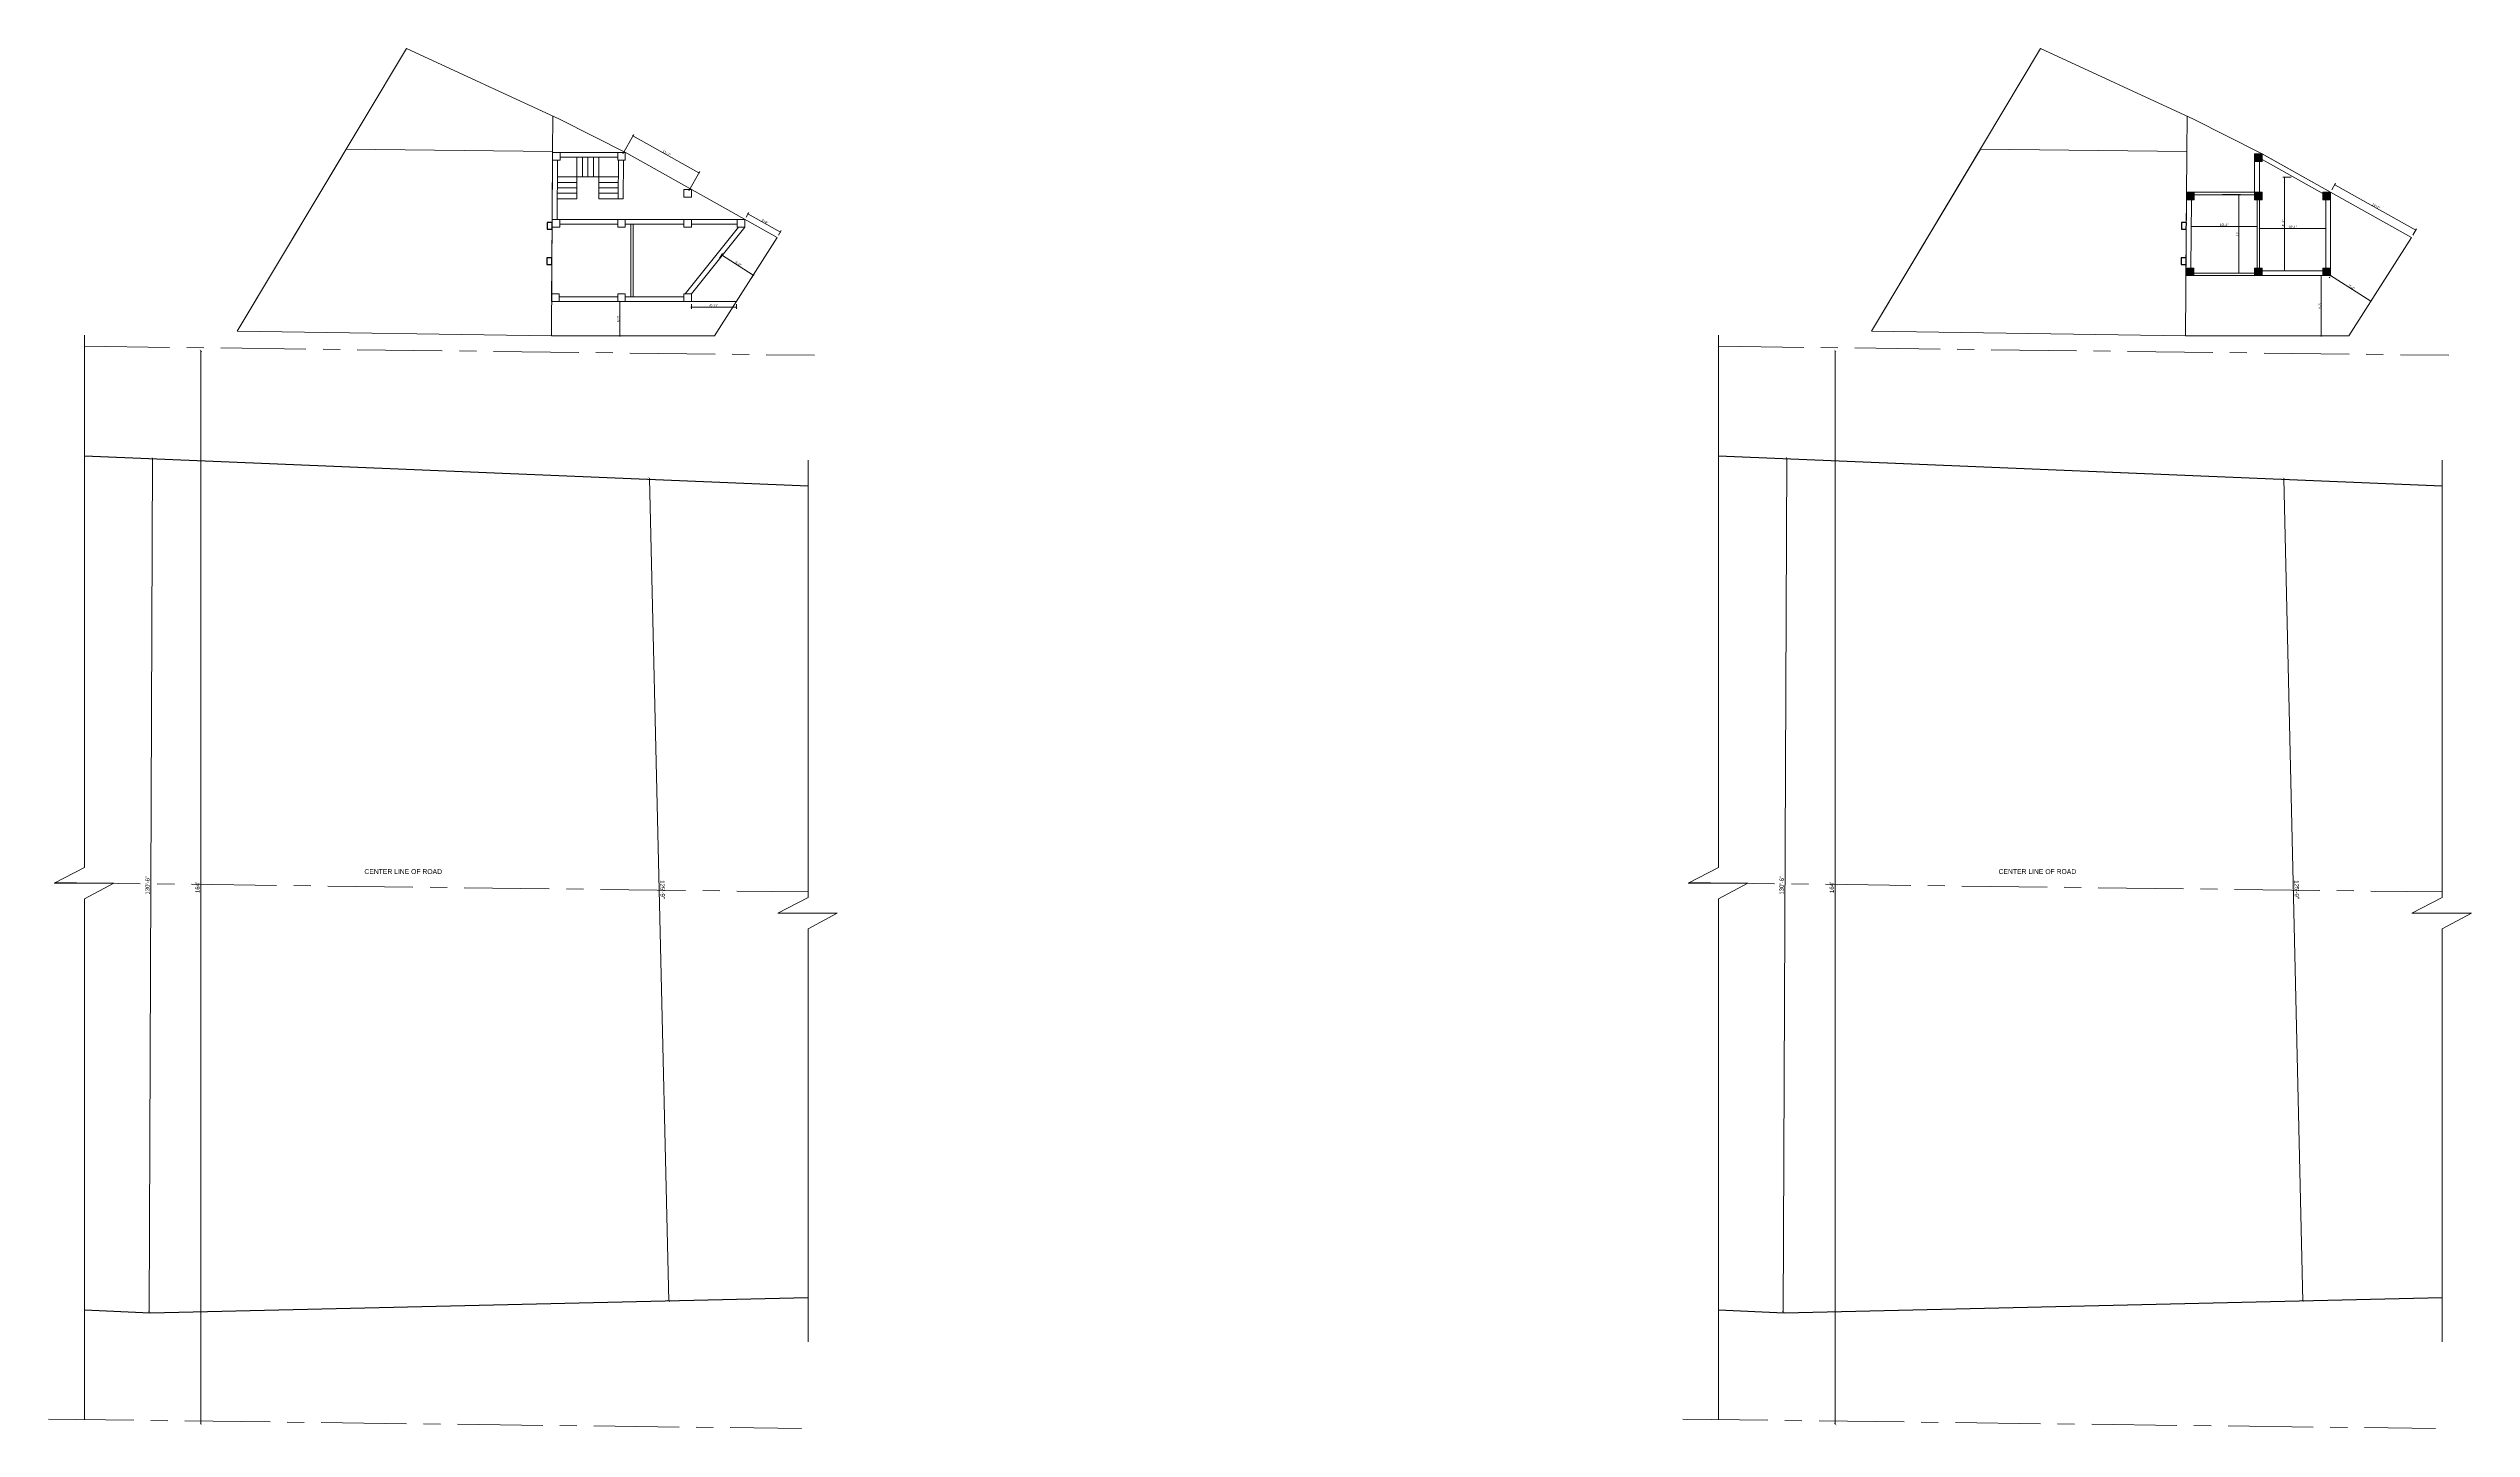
# Model space of a CAD drawing. Header units: inches. Extents: x 4069 to 91030, y -7803 to 12535.
# Drawn here: x 57109 to 61552, y 6206 to 8737 of the extents above; entities that cross this region are included whole.
import ezdxf

# ---------------------------------------------------------------- set-up
doc = ezdxf.new("R2010")
doc.units = ezdxf.units.IN
doc.header["$LTSCALE"] = 5
doc.header["$MEASUREMENT"] = 0
doc.linetypes.add('CENTER', pattern=[2, 1.25, -0.25, 0.25, -0.25])
doc.layers.add('A-WALL', color=7, linetype='Continuous', lineweight=9)
doc.layers.add('DOOR', color=62, linetype='Continuous', lineweight=0)
for name, color, linetype in [('DIM', 5, 'Continuous'), ('TEXT', 6, 'Continuous'), ('WALL', 7, 'Continuous')]:
    doc.layers.add(name, color=color, linetype=linetype)
doc.layers.add('dim line', color=7, linetype='Continuous', lineweight=15, true_color=0xfab2b2)
doc.styles.get("Standard").update_dxf_attribs({"font": 'arial.ttf'})
doc.styles.add('tt', font='stylu.ttf', dxfattribs={"height": 8})
doc.dimstyles.new('Copy(2) of STANDARD', dxfattribs={"dimtxt": 2, "dimasz": 4, "dimexe": 0, "dimexo": 0, "dimgap": 2, "dimtad": 1, "dimdec": 0, "dimzin": 0, "dimdsep": 46, "dimlunit": 3, "dimtxsty": 'tt', "dimblk": 'ARCHTICK', "dimcen": 0.0505, "dimse1": 1, "dimse2": 1, "dimclrd": 5, "dimclre": 5, "dimclrt": 7, "dimadec": 1, "dimazin": 0, "dimtm": 1e-09, "dimtfac": 1, "dimtdec": 0, "dimtofl": 0, "dimtmove": 1, "dimatfit": 3, "dimfxl": 1, "dimtolj": 2, "dimtzin": 0, "dimlwd": 13, "dimarcsym": 0})
doc.dimstyles.new('Standard$0', dxfattribs={"dimtxt": 6, "dimasz": 4, "dimexe": 3, "dimexo": 6, "dimgap": 3, "dimtad": 1, "dimdec": 1, "dimzin": 0, "dimdsep": 46, "dimlunit": 4, "dimtxsty": 'Standard', "dimcen": 0.09, "dimclrd": 6, "dimclre": 6, "dimclrt": 7, "dimadec": 0, "dimazin": 0, "dimtfac": 1, "dimtdec": 1, "dimtix": 1, "dimtofl": 0, "dimtmove": 1, "dimatfit": 3, "dimfxl": 1, "dimtolj": 1, "dimtzin": 0, "dimlwd": 18, "dimlwe": 18, "dimarcsym": 0})

# ---------------------------------------------------------------- blocks, each defined once
blk = doc.blocks.new('_ArchTick')
at = {"color": 0, "linetype": 'ByBlock', "const_width": 0.15}
blk.add_lwpolyline([(-0.5, -0.5), (0.5, 0.5)], dxfattribs=at)
blk = doc.blocks.new('*D1880')
at = {"layer": 'Defpoints', "color": 0, "ltscale": 5, "transparency": 16777216}
for p in [(57844.9, 8182.2), (57389.1, 6214.3), (57820.6, 6214.3)]:
    blk.add_point(p, dxfattribs=at)
at = {"layer": 'DIM', "color": 5, "lineweight": 13, "ltscale": 5, "transparency": 16777216}
blk.add_line((57389.1, 8182.2), (57389.1, 6214.3), dxfattribs=at)
at = {"layer": 'DIM', "color": 5, "lineweight": 13, "ltscale": 5, "transparency": 16777216, "xscale": 4, "yscale": 4, "zscale": 4}
for p, rotation in [((57389.1, 8182.2), 90), ((57389.1, 6214.3), 270)]:
    blk.add_blockref('_ArchTick', p, dxfattribs=dict(at, rotation=rotation))
at = {"layer": 'DIM', "color": 7, "ltscale": 5, "transparency": 16777216, "insert": (57382.9, 7198.2), "char_height": 8, "attachment_point": 5, "rotation": 90, "style": 'tt'}
blk.add_mtext("\\A2;164'", dxfattribs=at)
blk = doc.blocks.new('*D1876')
at = {"layer": 'Defpoints', "color": 0, "ltscale": 5, "transparency": 16777216}
for p in [(57272, 7985.6, -33.3), (57265.4, 6419.1, 1.5), (57293.9, 6419)]:
    blk.add_point(p, dxfattribs=at)
at = {"layer": 'DIM', "color": 5, "lineweight": 13, "ltscale": 5, "transparency": 16777216}
blk.add_line((57300.5, 7985.5), (57293.9, 6419), dxfattribs=at)
at = {"layer": 'DIM', "color": 5, "lineweight": 13, "ltscale": 5, "transparency": 16777216, "xscale": 4, "yscale": 4, "zscale": 4}
for p, rotation in [((57300.5, 7985.5), 89.75798331016011), ((57293.9, 6419), 269.7579833101601)]:
    blk.add_blockref('_ArchTick', p, dxfattribs=dict(at, rotation=rotation))
at = {"layer": 'DIM', "color": 7, "ltscale": 5, "transparency": 16777216, "insert": (57291.1, 7202.2), "char_height": 8, "attachment_point": 5, "rotation": 89.758, "style": 'tt'}
blk.add_mtext('\\A2;130\'-6"', dxfattribs=at)
blk = doc.blocks.new('*D1881')
at = {"layer": 'Defpoints', "color": 0, "ltscale": 5, "transparency": 16777216}
for p in [(58188.3, 7947.6, -52.5), (58223.4, 6439.4, 1.5), (58246.8, 6439.9)]:
    blk.add_point(p, dxfattribs=at)
at = {"layer": 'DIM', "color": 5, "lineweight": 13, "ltscale": 5, "transparency": 16777216}
blk.add_line((58211.7, 7948.2), (58246.8, 6439.9), dxfattribs=at)
at = {"layer": 'DIM', "color": 5, "lineweight": 13, "ltscale": 5, "transparency": 16777216, "xscale": 4, "yscale": 4, "zscale": 4}
for p, rotation in [((58211.7, 7948.2), 91.33313824719272), ((58246.8, 6439.9), 271.3331382471927)]:
    blk.add_blockref('_ArchTick', p, dxfattribs=dict(at, rotation=rotation))
at = {"layer": 'DIM', "color": 7, "ltscale": 5, "transparency": 16777216, "insert": (58235.4, 7194.2), "char_height": 8, "attachment_point": 5, "rotation": 271.3331, "style": 'tt'}
blk.add_mtext('\\A2;125\'-9"', dxfattribs=at)
blk = doc.blocks.new('oblique')
at = {"color": 0, "lineweight": -2}
blk.add_line((0.25, 0.25), (-0.25, -0.25), dxfattribs=at)
at = {"layer": 'dim line', "lineweight": 9}
for p, q in [((-0.4375, 0), (0.4375, 0)), ((0, 0.4375), (0, -0.4375))]:
    blk.add_line(p, q, dxfattribs=at)
blk = doc.blocks.new('*D1882')
at = {"layer": 'A-WALL', "color": 47, "lineweight": 0, "ltscale": 5, "transparency": 16777216}
for p, q in [((58288.2, 8267.4), (58288.2, 8259.2)), ((58370.9, 8267.4), (58370.9, 8259.2))]:
    blk.add_line(p, q, dxfattribs=at)
at = {"layer": 'A-WALL', "color": 33, "lineweight": 0, "ltscale": 5, "transparency": 16777216}
blk.add_line((58288.2, 8262.2), (58370.9, 8262.2), dxfattribs=at)
at = {"layer": 'Defpoints', "color": 0, "ltscale": 5, "transparency": 16777216}
for p in [(58288.2, 8272.4, -58.2), (58370.9, 8272.4, -58.2), (58370.9, 8262.2)]:
    blk.add_point(p, dxfattribs=at)
at = {"layer": 'A-WALL', "color": 33, "lineweight": 0, "ltscale": 5, "transparency": 16777216, "xscale": 2, "yscale": 2, "zscale": 2, "rotation": 180}
blk.add_blockref('oblique', (58288.2, 8262.2), dxfattribs=at)
at = {"layer": 'A-WALL', "color": 33, "lineweight": 0, "ltscale": 5, "transparency": 16777216, "xscale": 2, "yscale": 2, "zscale": 2}
blk.add_blockref('oblique', (58370.9, 8262.2), dxfattribs=at)
at = {"layer": 'A-WALL', "color": 7, "ltscale": 5, "transparency": 16777216, "insert": (58329.6, 8265), "char_height": 4.5, "attachment_point": 5}
blk.add_mtext('\\A1;6\'-11"', dxfattribs=at)
blk = doc.blocks.new('_OBLIQUE')
at = {"color": 0, "linetype": 'ByBlock'}
blk.add_line((-0.5, -0.5), (0.5, 0.5), dxfattribs=at)
blk = doc.blocks.new('*D1877')
at = {"layer": 'A-WALL', "color": 47, "lineweight": 0, "ltscale": 5, "transparency": 16777216}
for p, q in [((58155.1, 8272.4), (58154.2, 8272.4)), ((58155.1, 8209.4), (58154.2, 8209.4))]:
    blk.add_line(p, q, dxfattribs=at)
at = {"layer": 'A-WALL', "color": 33, "lineweight": 0, "ltscale": 5, "transparency": 16777216}
blk.add_line((58157.2, 8272.4), (58157.2, 8209.4), dxfattribs=at)
at = {"layer": 'Defpoints', "color": 0, "ltscale": 5, "transparency": 16777216}
for p in [(58160.1, 8272.4, -58.2), (58157.2, 8209.4), (58160.1, 8209.4, -58.2)]:
    blk.add_point(p, dxfattribs=at)
at = {"layer": 'A-WALL', "color": 33, "lineweight": 0, "ltscale": 5, "transparency": 16777216, "xscale": 2, "yscale": 2, "zscale": 2}
for p, rotation in [((58157.2, 8272.4), 90), ((58157.2, 8209.4), 270)]:
    blk.add_blockref('oblique', p, dxfattribs=dict(at, rotation=rotation))
at = {"layer": 'A-WALL', "color": 7, "ltscale": 5, "transparency": 16777216, "insert": (58154.4, 8240.9), "char_height": 4.5, "attachment_point": 5, "rotation": 90}
blk.add_mtext('\\A1;5\'-3"', dxfattribs=at)
blk = doc.blocks.new('*D1878')
at = {"layer": 'A-WALL', "color": 47, "lineweight": 0, "ltscale": 5, "transparency": 16777216}
for p, q in [((58162.6, 8543.4), (58182.5, 8579)), ((58283.7, 8475.5), (58303.6, 8511.1))]:
    blk.add_line(p, q, dxfattribs=at)
at = {"layer": 'A-WALL', "color": 33, "lineweight": 0, "ltscale": 5, "transparency": 16777216}
blk.add_line((58181.1, 8576.4), (58302.1, 8508.5), dxfattribs=at)
at = {"layer": 'Defpoints', "color": 0, "ltscale": 5, "transparency": 16777216}
for p in [(58160.1, 8539, -58.2), (58302.1, 8508.5), (58281.2, 8471.2, -58.2)]:
    blk.add_point(p, dxfattribs=at)
at = {"layer": 'A-WALL', "color": 33, "lineweight": 0, "ltscale": 5, "transparency": 16777216, "xscale": 2, "yscale": 2, "zscale": 2}
for p, rotation in [((58181.1, 8576.4), 150.7325255495522), ((58302.1, 8508.5), 330.7325255495522)]:
    blk.add_blockref('oblique', p, dxfattribs=dict(at, rotation=rotation))
at = {"layer": 'A-WALL', "color": 7, "ltscale": 5, "transparency": 16777216, "insert": (58242.9, 8544.8), "char_height": 4.5, "attachment_point": 5, "rotation": 330.7325}
blk.add_mtext('\\A1;11\'-7"', dxfattribs=at)
blk = doc.blocks.new('*D1879')
at = {"layer": 'A-WALL', "color": 47, "lineweight": 0, "ltscale": 5, "transparency": 16777216}
for p, q in [((58388.7, 8427.5), (58393.4, 8435.9)), ((58448.2, 8394.1), (58452.9, 8402.5))]:
    blk.add_line(p, q, dxfattribs=at)
at = {"layer": 'A-WALL', "color": 33, "lineweight": 0, "ltscale": 5, "transparency": 16777216}
blk.add_line((58391.9, 8433.3), (58451.4, 8399.9), dxfattribs=at)
at = {"layer": 'Defpoints', "color": 0, "ltscale": 5, "transparency": 16777216}
for p in [(58386.2, 8423.1, -58.2), (58451.4, 8399.9), (58445.7, 8389.7, -58.2)]:
    blk.add_point(p, dxfattribs=at)
at = {"layer": 'A-WALL', "color": 33, "lineweight": 0, "ltscale": 5, "transparency": 16777216, "xscale": 2, "yscale": 2, "zscale": 2}
for p, rotation in [((58391.9, 8433.3), 150.6791819765437), ((58451.4, 8399.9), 330.6791819765437)]:
    blk.add_blockref('oblique', p, dxfattribs=dict(at, rotation=rotation))
at = {"layer": 'A-WALL', "color": 7, "ltscale": 5, "transparency": 16777216, "insert": (58423, 8419), "char_height": 4.5, "attachment_point": 5, "rotation": 330.6792}
blk.add_mtext('\\A1;5\'-8"', dxfattribs=at)
blk = doc.blocks.new('*D1884')
at = {"layer": 'Defpoints', "color": 0, "ltscale": 5, "transparency": 16777216}
for p in [(60841.1, 8182.2), (60385.4, 6214.3), (60816.9, 6214.3)]:
    blk.add_point(p, dxfattribs=at)
at = {"layer": 'DIM', "color": 5, "lineweight": 13, "ltscale": 5, "transparency": 16777216}
blk.add_line((60385.4, 8182.2), (60385.4, 6214.3), dxfattribs=at)
at = {"layer": 'DIM', "color": 5, "lineweight": 13, "ltscale": 5, "transparency": 16777216, "xscale": 4, "yscale": 4, "zscale": 4}
for p, rotation in [((60385.4, 8182.2), 90), ((60385.4, 6214.3), 270)]:
    blk.add_blockref('_ArchTick', p, dxfattribs=dict(at, rotation=rotation))
at = {"layer": 'DIM', "color": 7, "ltscale": 5, "transparency": 16777216, "insert": (60379.2, 7198.2), "char_height": 8, "attachment_point": 5, "rotation": 90, "style": 'tt'}
blk.add_mtext("\\A2;164'", dxfattribs=at)
blk = doc.blocks.new('*D1883')
at = {"layer": 'Defpoints', "color": 0, "ltscale": 5, "transparency": 16777216}
for p in [(60268.3, 7985.6, -33.3), (60261.7, 6419.1, 1.5), (60290.2, 6419)]:
    blk.add_point(p, dxfattribs=at)
at = {"layer": 'DIM', "color": 5, "lineweight": 13, "ltscale": 5, "transparency": 16777216}
blk.add_line((60296.8, 7985.5), (60290.2, 6419), dxfattribs=at)
at = {"layer": 'DIM', "color": 5, "lineweight": 13, "ltscale": 5, "transparency": 16777216, "xscale": 4, "yscale": 4, "zscale": 4}
for p, rotation in [((60296.8, 7985.5), 89.75798331016011), ((60290.2, 6419), 269.7579833101601)]:
    blk.add_blockref('_ArchTick', p, dxfattribs=dict(at, rotation=rotation))
at = {"layer": 'DIM', "color": 7, "ltscale": 5, "transparency": 16777216, "insert": (60287.3, 7202.2), "char_height": 8, "attachment_point": 5, "rotation": 89.758, "style": 'tt'}
blk.add_mtext('\\A2;130\'-6"', dxfattribs=at)
blk = doc.blocks.new('*D1885')
at = {"layer": 'Defpoints', "color": 0, "ltscale": 5, "transparency": 16777216}
for p in [(61184.6, 7947.6, -52.5), (61219.7, 6439.4, 1.5), (61243.1, 6439.9)]:
    blk.add_point(p, dxfattribs=at)
at = {"layer": 'DIM', "color": 5, "lineweight": 13, "ltscale": 5, "transparency": 16777216}
blk.add_line((61208, 7948.2), (61243.1, 6439.9), dxfattribs=at)
at = {"layer": 'DIM', "color": 5, "lineweight": 13, "ltscale": 5, "transparency": 16777216, "xscale": 4, "yscale": 4, "zscale": 4}
for p, rotation in [((61208, 7948.2), 91.33313824719272), ((61243.1, 6439.9), 271.3331382471927)]:
    blk.add_blockref('_ArchTick', p, dxfattribs=dict(at, rotation=rotation))
at = {"layer": 'DIM', "color": 7, "ltscale": 5, "transparency": 16777216, "insert": (61231.7, 7194.2), "char_height": 8, "attachment_point": 5, "rotation": 271.3331, "style": 'tt'}
blk.add_mtext('\\A2;125\'-9"', dxfattribs=at)
blk = doc.blocks.new('*D1886')
at = {"layer": 'A-WALL', "color": 47, "lineweight": 0, "ltscale": 5, "transparency": 16777216}
for p, q in [((58339.9, 8352), (58345.3, 8360.4)), ((58398, 8314.9), (58403.4, 8323.3))]:
    blk.add_line(p, q, dxfattribs=at)
at = {"layer": 'A-WALL', "color": 33, "lineweight": 0, "ltscale": 5, "transparency": 16777216}
blk.add_line((58343.7, 8357.9), (58401.8, 8320.8), dxfattribs=at)
at = {"layer": 'Defpoints', "color": 0, "ltscale": 5, "transparency": 16777216}
for p in [(58337.2, 8347.7, -58.2), (58395.3, 8310.7, -58.2), (58401.8, 8320.8)]:
    blk.add_point(p, dxfattribs=at)
at = {"layer": 'A-WALL', "color": 33, "lineweight": 0, "ltscale": 5, "transparency": 16777216, "xscale": 2, "yscale": 2, "zscale": 2}
for p, rotation in [((58343.7, 8357.9), 147.4840471670188), ((58401.8, 8320.8), 327.4840471670189)]:
    blk.add_blockref('oblique', p, dxfattribs=dict(at, rotation=rotation))
at = {"layer": 'A-WALL', "color": 7, "ltscale": 5, "transparency": 16777216, "insert": (58374.2, 8341.7), "char_height": 4.5, "attachment_point": 5, "rotation": 327.484}
blk.add_mtext('\\A1;5\'-9"', dxfattribs=at)
blk = doc.blocks.new('*D1887')
at = {"layer": 'A-WALL', "color": 47, "lineweight": 0, "ltscale": 5, "transparency": 16777216}
for p, q in [((61287.7, 8320), (61273.7, 8320)), ((61287.7, 8209.4), (61273.7, 8209.4))]:
    blk.add_line(p, q, dxfattribs=at)
at = {"layer": 'A-WALL', "color": 33, "lineweight": 0, "ltscale": 5, "transparency": 16777216}
blk.add_line((61276.7, 8320), (61276.7, 8209.4), dxfattribs=at)
at = {"layer": 'Defpoints', "color": 0, "ltscale": 5, "transparency": 16777216}
for p in [(61292.7, 8320, -58.2), (61276.7, 8209.4), (61292.7, 8209.4, -58.2)]:
    blk.add_point(p, dxfattribs=at)
at = {"layer": 'A-WALL', "color": 33, "lineweight": 0, "ltscale": 5, "transparency": 16777216, "xscale": 2, "yscale": 2, "zscale": 2}
for p, rotation in [((61276.7, 8320), 90), ((61276.7, 8209.4), 270)]:
    blk.add_blockref('oblique', p, dxfattribs=dict(at, rotation=rotation))
at = {"layer": 'A-WALL', "color": 7, "ltscale": 5, "transparency": 16777216, "insert": (61273.9, 8264.7), "char_height": 4.5, "attachment_point": 5, "rotation": 90}
blk.add_mtext('\\A1;9\'-3"', dxfattribs=at)
blk = doc.blocks.new('*D1888')
at = {"layer": 'A-WALL', "color": 47, "lineweight": 0, "ltscale": 5, "transparency": 16777216}
for p, q in [((61296.2, 8477.3), (61303, 8489.3)), ((61444.4, 8394.1), (61451.2, 8406.1))]:
    blk.add_line(p, q, dxfattribs=at)
at = {"layer": 'A-WALL', "color": 33, "lineweight": 0, "ltscale": 5, "transparency": 16777216}
blk.add_line((61301.5, 8486.7), (61449.7, 8403.5), dxfattribs=at)
at = {"layer": 'Defpoints', "color": 0, "ltscale": 5, "transparency": 16777216}
for p in [(61293.8, 8473, -58.2), (61449.7, 8403.5), (61442, 8389.7, -58.2)]:
    blk.add_point(p, dxfattribs=at)
at = {"layer": 'A-WALL', "color": 33, "lineweight": 0, "ltscale": 5, "transparency": 16777216, "xscale": 2, "yscale": 2, "zscale": 2}
for p, rotation in [((61301.5, 8486.7), 150.6791819765451), ((61449.7, 8403.5), 330.6791819765451)]:
    blk.add_blockref('oblique', p, dxfattribs=dict(at, rotation=rotation))
at = {"layer": 'A-WALL', "color": 7, "ltscale": 5, "transparency": 16777216, "insert": (61377, 8447.5), "char_height": 4.5, "attachment_point": 5, "rotation": 330.6792}
blk.add_mtext('\\A1;14\'-2"', dxfattribs=at)
blk = doc.blocks.new('*D1941')
at = {"layer": 'A-WALL', "color": 47, "lineweight": 0, "ltscale": 5, "transparency": 16777216}
for p, q in [((61095.8, 8468.5), (61128.7, 8468.5)), ((61095.8, 8324.5), (61128.7, 8324.5))]:
    blk.add_line(p, q, dxfattribs=at)
at = {"layer": 'A-WALL', "color": 33, "lineweight": 0, "ltscale": 5, "transparency": 16777216}
blk.add_line((61125.7, 8468.5), (61125.7, 8324.5), dxfattribs=at)
at = {"layer": 'Defpoints', "color": 0, "ltscale": 5, "transparency": 16777216}
for p in [(61090.8, 8468.5, -58.2), (61090.8, 8324.5, -58.2), (61125.7, 8324.5)]:
    blk.add_point(p, dxfattribs=at)
at = {"layer": 'A-WALL', "color": 33, "lineweight": 0, "ltscale": 5, "transparency": 16777216, "xscale": 2, "yscale": 2, "zscale": 2}
for p, rotation in [((61125.7, 8468.5), 90), ((61125.7, 8324.5), 270)]:
    blk.add_blockref('oblique', p, dxfattribs=dict(at, rotation=rotation))
at = {"layer": 'A-WALL', "color": 7, "ltscale": 5, "transparency": 16777216, "insert": (61122.9, 8396.5), "char_height": 4.5, "attachment_point": 5, "rotation": 90}
blk.add_mtext("\\A1;12'", dxfattribs=at)
blk = doc.blocks.new('*D1942')
at = {"layer": 'A-WALL', "color": 47, "lineweight": 0, "ltscale": 5, "transparency": 16777216}
for p, q in [((61038.1, 8401.5), (61038.1, 8413.3)), ((61158.9, 8401.5), (61158.9, 8413.3))]:
    blk.add_line(p, q, dxfattribs=at)
at = {"layer": 'A-WALL', "color": 33, "lineweight": 0, "ltscale": 5, "transparency": 16777216}
blk.add_line((61038.1, 8410.3), (61158.9, 8410.3), dxfattribs=at)
at = {"layer": 'Defpoints', "color": 0, "ltscale": 5, "transparency": 16777216}
for p in [(61158.9, 8410.3), (61038.1, 8396.5, -58.2), (61158.9, 8396.5, -58.2)]:
    blk.add_point(p, dxfattribs=at)
at = {"layer": 'A-WALL', "color": 33, "lineweight": 0, "ltscale": 5, "transparency": 16777216, "xscale": 2, "yscale": 2, "zscale": 2, "rotation": 180}
blk.add_blockref('oblique', (61038.1, 8410.3), dxfattribs=at)
at = {"layer": 'A-WALL', "color": 33, "lineweight": 0, "ltscale": 5, "transparency": 16777216, "xscale": 2, "yscale": 2, "zscale": 2}
blk.add_blockref('oblique', (61158.9, 8410.3), dxfattribs=at)
at = {"layer": 'A-WALL', "color": 7, "ltscale": 5, "transparency": 16777216, "insert": (61098.5, 8413.1), "char_height": 4.5, "attachment_point": 5}
blk.add_mtext('\\A1;10\'-1"', dxfattribs=at)
blk = doc.blocks.new('*D1943')
at = {"layer": 'A-WALL', "color": 33, "lineweight": 0, "ltscale": 5, "transparency": 16777216}
blk.add_line((61163.4, 8406.4), (61284.8, 8406.4), dxfattribs=at)
at = {"layer": 'A-WALL', "color": 47, "lineweight": 0, "ltscale": 5, "transparency": 16777216}
for p, q in [((61163.4, 8405.3), (61163.4, 8403.4)), ((61284.8, 8405.3), (61284.8, 8403.4))]:
    blk.add_line(p, q, dxfattribs=at)
at = {"layer": 'Defpoints', "color": 0, "ltscale": 5, "transparency": 16777216}
for p in [(61163.4, 8410.3, -58.2), (61284.8, 8410.3, -58.2), (61284.8, 8406.4)]:
    blk.add_point(p, dxfattribs=at)
at = {"layer": 'A-WALL', "color": 33, "lineweight": 0, "ltscale": 5, "transparency": 16777216, "xscale": 2, "yscale": 2, "zscale": 2, "rotation": 180}
blk.add_blockref('oblique', (61163.4, 8406.4), dxfattribs=at)
at = {"layer": 'A-WALL', "color": 33, "lineweight": 0, "ltscale": 5, "transparency": 16777216, "xscale": 2, "yscale": 2, "zscale": 2}
blk.add_blockref('oblique', (61284.8, 8406.4), dxfattribs=at)
at = {"layer": 'A-WALL', "color": 7, "ltscale": 5, "transparency": 16777216, "insert": (61224.1, 8409.2), "char_height": 4.5, "attachment_point": 5}
blk.add_mtext('\\A1;10\'-1"', dxfattribs=at)
blk = doc.blocks.new('*D1944')
at = {"layer": 'A-WALL', "color": 47, "lineweight": 0, "ltscale": 5, "transparency": 16777216}
for p, q in [((61291.1, 8315.7), (61292.1, 8317.4)), ((61370.2, 8277.1), (61369.2, 8275.4))]:
    blk.add_line(p, q, dxfattribs=at)
at = {"layer": 'A-WALL', "color": 33, "lineweight": 0, "ltscale": 5, "transparency": 16777216}
blk.add_line((61293.8, 8320), (61367.6, 8272.9), dxfattribs=at)
at = {"layer": 'Defpoints', "color": 0, "ltscale": 5, "transparency": 16777216}
for p in [(61293.8, 8320, -58.2), (61367.6, 8272.9, -58.2), (61367.6, 8272.9)]:
    blk.add_point(p, dxfattribs=at)
at = {"layer": 'A-WALL', "color": 33, "lineweight": 0, "ltscale": 5, "transparency": 16777216, "xscale": 2, "yscale": 2, "zscale": 2}
for p, rotation in [((61293.8, 8320), 147.4840471670219), ((61367.6, 8272.9), 327.4840471670219)]:
    blk.add_blockref('oblique', p, dxfattribs=dict(at, rotation=rotation))
at = {"layer": 'A-WALL', "color": 7, "ltscale": 5, "transparency": 16777216, "insert": (61332.1, 8298.8), "char_height": 4.5, "attachment_point": 5, "rotation": 327.484}
blk.add_mtext('\\A1;7\'-4"', dxfattribs=at)
blk = doc.blocks.new('*D1945')
at = {"layer": 'A-WALL', "color": 47, "lineweight": 0, "ltscale": 5, "transparency": 16777216}
for p, q in [((61221.6, 8500.4), (61206.4, 8500.4)), ((61216.6, 8329), (61206.4, 8329))]:
    blk.add_line(p, q, dxfattribs=at)
at = {"layer": 'A-WALL', "color": 33, "lineweight": 0, "ltscale": 5, "transparency": 16777216}
blk.add_line((61209.4, 8329), (61209.4, 8500.4), dxfattribs=at)
at = {"layer": 'Defpoints', "color": 0, "ltscale": 5, "transparency": 16777216}
for p in [(61209.4, 8500.4), (61226.6, 8500.4, -58.2), (61221.6, 8329, -58.2)]:
    blk.add_point(p, dxfattribs=at)
at = {"layer": 'A-WALL', "color": 33, "lineweight": 0, "ltscale": 5, "transparency": 16777216, "xscale": 2, "yscale": 2, "zscale": 2}
for p, rotation in [((61209.4, 8500.4), 90), ((61209.4, 8329), 270)]:
    blk.add_blockref('oblique', p, dxfattribs=dict(at, rotation=rotation))
at = {"layer": 'A-WALL', "color": 7, "ltscale": 5, "transparency": 16777216, "insert": (61206.6, 8414.7), "char_height": 4.5, "attachment_point": 5, "rotation": 90}
blk.add_mtext('\\A1;14\'-3"', dxfattribs=at)

msp = doc.modelspace()

# ---------------------------------------------------------------- hatches: boundary and pattern name
at = {"layer": 'A-WALL', "ltscale": 5}
h = msp.add_hatch(dxfattribs=at)
h.set_pattern_fill('ANSI31', color=256)
h.set_pattern_definition([(45, (36732.1076, 6890.76303), (-0.08838834765, 0.08838834765), [])])
h.paths.add_polyline_path([(61168.19, 8543.48), (61154.19, 8543.48), (61154.19, 8529.48), (61168.19, 8529.48)])
h = msp.add_hatch(dxfattribs=at)
h.set_pattern_fill('ANSI31', color=256)
h.set_pattern_definition([(45, (36717.13478, 6820.23823), (-0.08838834765, 0.08838834765), [])])
h.paths.add_polyline_path([(61043.59, 8458.96), (61043.59, 8472.96), (61029.59, 8472.96), (61029.59, 8458.96)])
h = msp.add_hatch(dxfattribs=at)
h.set_pattern_fill('ANSI31', color=256)
h.set_pattern_definition([(45, (36732.1076, 6820.23823), (-0.08838834765, 0.08838834765), [])])
h.paths.add_polyline_path([(61168.19, 8472.96), (61154.19, 8472.96), (61154.19, 8458.96), (61168.19, 8458.96)])
h = msp.add_hatch(dxfattribs=at)
h.set_pattern_fill('ANSI31', color=256)
h.set_pattern_definition([(45, (36748.05327, 6820.23823), (-0.08838834765, 0.08838834765), [])])
h.paths.add_polyline_path([(61293.75, 8458.96), (61293.75, 8472.96), (61279.75, 8472.96), (61279.75, 8458.96)])
h = msp.add_hatch(dxfattribs=at)
h.set_pattern_fill('ANSI31', color=256)
h.set_pattern_definition([(45, (36716.22721, 6830.23802), (-0.08838834765, 0.08838834765), [])])
h.paths.add_polyline_path([(61028.68, 8333.96), (61028.68, 8319.96), (61042.68, 8319.96), (61042.68, 8333.96)])
h = msp.add_hatch(dxfattribs=at)
h.set_pattern_fill('ANSI31', color=256)
h.set_pattern_definition([(45, (36732.1076, 6830.23823), (-0.08838834765, 0.08838834765), [])])
h.paths.add_polyline_path([(61168.19, 8333.96), (61154.19, 8333.96), (61154.19, 8319.96), (61168.19, 8319.96)])
h = msp.add_hatch(dxfattribs=at)
h.set_pattern_fill('ANSI31', color=256)
h.set_pattern_definition([(45, (36748.05327, 6830.23823), (-0.08838834765, 0.08838834765), [])])
h.paths.add_polyline_path([(61279.75, 8333.96), (61279.75, 8319.96), (61293.75, 8319.96), (61293.75, 8333.96)])

# ---------------------------------------------------------------- linework, layer by layer
for p, q in [((57175.42, 7989.58, -31.28), (58502.17, 7934.61, -59.12)), ((60171.7, 7989.58, -31.28), (61498.45, 7934.61, -59.12)), ((58502.17, 6445.87, 1.52), (57295.77, 6417.79, 1.52)), ((61498.45, 6445.87, 1.52), (60292.05, 6417.79, 1.52)), ((57295.77, 6417.79, 1.52), (57175.42, 6422.96, 1.52)), ((60292.05, 6417.79, 1.52), (60171.7, 6422.96, 1.52))]:
    msp.add_line(p, q)
for p, q in [((58033.8, 8547.36, -58.17), (58034.22, 8612.27, -58.17)), ((61030.08, 8547.36, -58.17), (61030.5, 8612.27, -58.17)), ((58033.7, 8532.01, -58.17), (58032.99, 8423.12, -58.17)), ((58038.25, 8532.01, -58.17), (58033.7, 8532.01, -58.17)), ((58042.7, 8532.01, -58.17), (58041.99, 8423.06, -58.17)), ((58047.79, 8546.01, -58.17), (58153.14, 8546.01, -58.17)), ((58047.79, 8537.01, -58.17), (58153.14, 8537.01, -58.17)), ((58078.5, 8501.01, -58.17), (58078.5, 8537.01, -58.17)), ((58088.5, 8501.01, -58.17), (58088.5, 8537.01, -58.17)), ((58098.5, 8501.01, -58.17), (58098.5, 8537.01, -58.17)), ((58108.5, 8501.01, -58.17), (58108.5, 8537.01, -58.17)), ((58118.5, 8501.01, -58.17), (58118.5, 8537.01, -58.17)), ((58154.7, 8532.01, -58.17), (58154.24, 8461.01, -58.17)), ((58163.7, 8531.95, -58.17), (58163.24, 8460.95, -58.17)), ((61163.78, 8535.64, -58.17), (61289.35, 8465.11, -58.17)), ((61168.19, 8543.48, -58.17), (61293.75, 8472.96, -58.17)), ((58078.5, 8501.01, -58.17), (58042.5, 8501.01, -58.17)), ((58078.5, 8491.01, -58.17), (58042.5, 8491.01, -58.17)), ((58078.5, 8501.01, -58.17), (58078.24, 8461.01, -58.17)), ((58078.5, 8501.01, -58.17), (58118.5, 8501.01, -58.17)), ((58118.5, 8501.01, -58.17), (58118.5, 8461.01, -58.17)), ((58154.5, 8501.01, -58.17), (58118.5, 8501.01, -58.17)), ((58154.5, 8491.01, -58.17), (58118.5, 8491.01, -58.17)), ((61154.19, 8472.96, -58.17), (61154.19, 8529.48, -58.17)), ((61163.19, 8472.96, -58.17), (61163.19, 8529.48, -58.17)), ((58078.5, 8481.01, -58.17), (58042.5, 8481.01, -58.17)), ((58078.5, 8471.01, -58.17), (58042.5, 8471.01, -58.17)), ((58078.5, 8461.01, -58.17), (58042.5, 8461.01, -58.17)), ((58154.5, 8481.01, -58.17), (58118.5, 8481.01, -58.17)), ((58154.5, 8471.01, -58.17), (58118.5, 8471.01, -58.17)), ((58154.5, 8461.01, -58.17), (58118.5, 8461.01, -58.17)), ((58163.24, 8460.95, -58.17), (58154.5, 8461.01, -58.17)), ((61038.5, 8458.96, -58.17), (61037.62, 8333.96, -58.17)), ((61043.59, 8468.46, -58.17), (61154.19, 8468.46, -58.17)), ((61158.94, 8458.96, -58.17), (61158.94, 8333.96, -58.17)), ((61163.44, 8458.96, -58.17), (61163.44, 8333.96, -58.17)), ((61284.75, 8333.96, -58.17), (61284.75, 8458.96, -58.17)), ((58033.02, 8418.12, -58.17), (58032.99, 8418.12, -58.17)), ((58046.99, 8414.12, -58.17), (58153.14, 8414.12, -58.17)), ((58077.99, 8423.12, -58.17), (58077.99, 8422.82, -58.17)), ((58167.14, 8414.12, -58.17), (58274.21, 8414.12, -58.17)), ((58177.2, 8414.12, -58.17), (58177.2, 8281.36, -58.17)), ((58181.7, 8414.12, -58.17), (58181.7, 8281.36, -58.17)), ((58374.7, 8409.12, -58.17), (58276.69, 8286.36, -58.17)), ((58288.21, 8414.12, -58.17), (58372.22, 8414.12, -58.17)), ((58330.76, 8209.36, -58.17), (58445.72, 8389.7, -58.17)), ((61375.49, 8285.36, -58.17), (61442, 8389.7, -58.17)), ((61042.62, 8324.46, -58.17), (61154.19, 8324.46, -58.17)), ((61168.19, 8328.96, -58.17), (61279.75, 8328.96, -58.17)), ((58288.21, 8272.36, -58.17), (58032, 8272.36, -58.17)), ((58032.07, 8281.36, -58.17), (58032.04, 8281.36, -58.17)), ((58153.14, 8281.36, -58.17), (58046.09, 8281.36, -58.17)), ((58274.21, 8281.36, -58.17), (58167.14, 8281.36, -58.17)), ((58288.21, 8272.36, -58.17), (58370.92, 8272.36, -58.17)), ((58031.59, 8209.36, -58.17), (58330.76, 8209.36, -58.17)), ((61027.87, 8209.36, -58.17), (61327.04, 8209.36, -58.17)), ((61027.87, 8209.36, -58.17), (61177.46, 8209.36, -58.17))]:
    msp.add_line(p, q, dxfattribs=at)
at = {"layer": 'A-WALL', "linetype": 'CENTER', "ltscale": 25}
for p, q in [((57175.42, 8190.41), (58514.29, 8173.91)), ((60171.7, 8190.41), (61510.57, 8173.91)), ((57121.6, 7207), (58502.17, 7189.99)), ((60117.88, 7207), (61498.45, 7189.99)), ((57109.48, 6223.07), (58490.05, 6206.06)), ((60105.76, 6223.07), (61486.33, 6206.06))]:
    msp.add_line(p, q, dxfattribs=at)
at = {"layer": 'A-WALL', "ltscale": 5, "elevation": -58.17}
for points in [[(57765.78, 8736.55), (57455.66, 8218.01), (58031.59, 8209.36), (58330.76, 8209.36), (58445.72, 8389.7), (58169.63, 8544.77), (58046.26, 8606.7)], [(60762.06, 8736.55), (60451.94, 8218.01), (61027.87, 8209.36), (61327.04, 8209.36), (61442, 8389.7), (61165.9, 8544.77), (61042.54, 8606.7)], [(58033.79, 8546.01), (58047.79, 8546.01), (58047.79, 8532.01), (58033.79, 8532.01)], [(58153.14, 8546.01), (58167.14, 8546.01), (58167.14, 8532.01), (58153.14, 8532.01)], [(61028.59, 8319.96), (61293.75, 8319.96), (61293.75, 8472.96), (61168.19, 8543.48), (61154.19, 8543.48), (61154.19, 8472.96), (61029.59, 8472.96)], [(61154.19, 8529.48), (61168.19, 8529.48), (61168.19, 8543.48), (61154.19, 8543.48)], [(58274.21, 8478.16), (58288.21, 8478.16), (58288.21, 8464.16), (58274.21, 8464.16)], [(61029.59, 8458.96), (61043.59, 8458.96), (61043.59, 8472.96), (61029.59, 8472.96)], [(61154.19, 8458.96), (61168.19, 8458.96), (61168.19, 8472.96), (61154.19, 8472.96)], [(61279.75, 8458.96), (61293.75, 8458.96), (61293.75, 8472.96), (61279.75, 8472.96)], [(58032, 8272.36), (58032.99, 8423.12), (58386.22, 8423.12), (58386.22, 8409.12), (58288.21, 8286.36), (58288.21, 8272.36)], [(58032.99, 8423.12), (58046.99, 8423.12), (58046.99, 8409.12), (58032.99, 8409.12)], [(58153.14, 8423.12), (58167.14, 8423.12), (58167.14, 8409.12), (58153.14, 8409.12)], [(58274.21, 8423.12), (58288.21, 8423.12), (58288.21, 8409.12), (58274.21, 8409.12)], [(58372.22, 8423.12), (58386.22, 8423.12), (58386.22, 8409.12), (58372.22, 8409.12)], [(61028.68, 8333.96), (61042.68, 8333.96), (61042.68, 8319.96), (61028.68, 8319.96)], [(61154.19, 8333.96), (61168.19, 8333.96), (61168.19, 8319.96), (61154.19, 8319.96)], [(61279.75, 8333.96), (61293.75, 8333.96), (61293.75, 8319.96), (61279.75, 8319.96)], [(58032.09, 8286.36), (58046.09, 8286.36), (58046.09, 8272.36), (58032.09, 8272.36)], [(58153.14, 8286.36), (58167.14, 8286.36), (58167.14, 8272.36), (58153.14, 8272.36)], [(58274.21, 8286.36), (58288.21, 8286.36), (58288.21, 8272.36), (58274.21, 8272.36)]]:
    msp.add_lwpolyline(points, close=True, dxfattribs=at)
at = {"layer": 'A-WALL', "linetype": 'Continuous', "ltscale": 5}
for points, elevation in [([(57175.42, 8210.88), (57175.42, 7235.01), (57119.83, 7206.07), (57229.09, 7205.82), (57175.42, 7177.22), (57175.42, 6222.26)], -31.28), ([(60171.7, 8210.88), (60171.7, 7235.01), (60116.11, 7206.07), (60225.37, 7205.82), (60171.7, 7177.22), (60171.7, 6222.26)], -31.28), ([(58502.17, 7981.45), (58502.17, 7180.04), (58446.58, 7151.1), (58555.85, 7150.85), (58502.17, 7122.24), (58502.17, 6364.8)], -59.12), ([(61498.45, 7981.45), (61498.45, 7180.04), (61442.86, 7151.1), (61552.12, 7150.85), (61498.45, 7122.24), (61498.45, 6364.8)], -59.12)]:
    msp.add_lwpolyline(points, dxfattribs=dict(at, elevation=elevation))
at = {"layer": 'DOOR', "lineweight": 13, "elevation": -58.17}
for points in [[(57455.66, 8218.01), (58031.59, 8209.36), (58033.8, 8547.36), (57655.32, 8551.86)], [(60451.94, 8218.01), (61027.87, 8209.36), (61030.08, 8547.36), (60651.6, 8551.86)]]:
    msp.add_lwpolyline(points, close=True, dxfattribs=at)
at = {"layer": 'WALL', "color": 2, "linetype": 'ByBlock', "ltscale": 5, "elevation": -58.17}
for points in [[(58023.95, 8417.47), (58023.87, 8405.47), (58032.87, 8405.36), (58032.95, 8417.36)], [(61020.23, 8417.47), (61020.15, 8405.47), (61029.15, 8405.36), (61029.23, 8417.36)], [(58023.53, 8352.47), (58023.45, 8340.47), (58032.45, 8340.36), (58032.53, 8352.36)], [(61019.8, 8352.47), (61019.73, 8340.47), (61028.73, 8340.36), (61028.8, 8352.36)]]:
    msp.add_lwpolyline(points, close=True, dxfattribs=at)

# ---------------------------------------------------------------- texts
at = {"layer": 'TEXT', "lineweight": 70, "style": 'tt'}
for p in [(57688.76, 7222.8, -58.17), (60685.03, 7222.8, -58.17)]:
    msp.add_text('CENTER LINE OF ROAD ', height=9, dxfattribs=at).set_placement(p)

# ---------------------------------------------------------------- dimensions: what is measured, and where the dimension line sits
at = {"layer": 'A-WALL', "ltscale": 5}
for p1, p2, distance, picture, middle in [((58160.14, 8539.01, -58.17), (58281.21, 8471.16, -58.17), 42.81, '*D1878', (58242.95, 8544.84)), ((61293.75, 8472.96, -58.17), (61442, 8389.7, -58.17), 15.79, '*D1888', (61376.96, 8447.5)), ((58386.22, 8423.12, -58.17), (58445.72, 8389.7, -58.17), 11.66, '*D1879', (58423.05, 8419.01)), ((58337.21, 8347.74, -58.17), (58395.35, 8310.68, -58.17), 12.02, '*D1886', (58374.24, 8341.7)), ((61293.75, 8319.96, -58.17), (61367.55, 8272.91, -58.17), 0, '*D1944', (61332.13, 8298.76))]:
    dim = msp.add_aligned_dim(p1=p1, p2=p2, distance=distance, dimstyle='Standard$0', override={"dimtxt": 4.5, "dimasz": 2, "dimexo": 5, "dimgap": 0.5, "dimdec": 0, "dimzin": 12, "dimpost": '\\X', "dimblk": 'oblique', "dimcen": 3, "dimclrd": 33, "dimclre": 47, "dimtfac": 0.5, "dimtdec": 0, "dimfxl": 3, "dimlwd": 0, "dimlwe": 0}, dxfattribs=at)
    dim.commit()
    dim.dimension.update_dxf_attribs({"geometry": picture, "text_midpoint": middle})
for base, p1, p2, picture, middle in [((61209.42, 8500.37), (61221.63, 8328.96, -58.17), (61226.56, 8500.37, -58.17), '*D1945', (61206.63, 8414.67)), ((61125.66, 8324.46), (61090.77, 8468.46, -58.17), (61090.77, 8324.46, -58.17), '*D1941', (61122.91, 8396.46)), ((61276.68, 8209.36), (61292.74, 8319.96, -58.17), (61292.74, 8209.36, -58.17), '*D1887', (61273.88, 8264.66)), ((58157.22, 8209.36), (58160.14, 8272.36, -58.17), (58160.14, 8209.36, -58.17), '*D1877', (58154.42, 8240.86))]:
    dim = msp.add_linear_dim(base=base, p1=p1, p2=p2, angle=90, dimstyle='Standard$0', override={"dimtxt": 4.5, "dimasz": 2, "dimexo": 5, "dimgap": 0.5, "dimdec": 0, "dimzin": 12, "dimpost": '\\X', "dimblk": 'oblique', "dimcen": 3, "dimclrd": 33, "dimclre": 47, "dimtfac": 0.5, "dimtdec": 0, "dimfxl": 3, "dimlwd": 0, "dimlwe": 0}, dxfattribs=at)
    dim.commit()
    dim.dimension.update_dxf_attribs({"geometry": picture, "text_midpoint": middle})
for base, p1, p2, picture, middle in [((61158.94, 8410.28), (61038.06, 8396.46, -58.17), (61158.94, 8396.46, -58.17), '*D1942', (61098.5, 8413.08)), ((61284.75, 8406.45), (61163.44, 8410.28, -58.17), (61284.75, 8410.28, -58.17), '*D1943', (61224.09, 8409.25)), ((58370.92, 8262.25), (58288.21, 8272.36, -58.17), (58370.92, 8272.36, -58.17), '*D1882', (58329.57, 8265.05))]:
    dim = msp.add_linear_dim(base=base, p1=p1, p2=p2, dimstyle='Standard$0', override={"dimtxt": 4.5, "dimasz": 2, "dimexo": 5, "dimgap": 0.5, "dimdec": 0, "dimzin": 12, "dimpost": '\\X', "dimblk": 'oblique', "dimcen": 3, "dimclrd": 33, "dimclre": 47, "dimtfac": 0.5, "dimtdec": 0, "dimfxl": 3, "dimlwd": 0, "dimlwe": 0}, dxfattribs=at)
    dim.commit()
    dim.dimension.update_dxf_attribs({"geometry": picture, "text_midpoint": middle})
at = {"layer": 'DIM', "ltscale": 5}
for base, p1, p2, picture, middle in [((57389.09, 6214.31), (57844.86, 8182.16), (57820.61, 6214.31), '*D1880', (57382.92, 7198.23)), ((60385.37, 6214.31), (60841.13, 8182.16), (60816.89, 6214.31), '*D1884', (60379.19, 7198.23))]:
    dim = msp.add_linear_dim(base=base, p1=p1, p2=p2, angle=90, dimstyle='Copy(2) of STANDARD', dxfattribs=at)
    dim.commit()
    dim.dimension.update_dxf_attribs({"geometry": picture, "text_midpoint": middle})
for p1, p2, distance, picture, middle in [((57272.02, 7985.58, -33.31), (57265.4, 6419.1, 1.52), 28.53, '*D1876', (57291.06, 7202.24)), ((60268.29, 7985.58, -33.31), (60261.68, 6419.1, 1.52), 28.53, '*D1883', (60287.34, 7202.24)), ((58188.28, 7947.61, -52.54), (58223.38, 6439.38, 1.52), 23.4, '*D1881', (58235.39, 7194.18)), ((61184.56, 7947.61, -52.54), (61219.66, 6439.38, 1.52), 23.4, '*D1885', (61231.67, 7194.18))]:
    dim = msp.add_aligned_dim(p1=p1, p2=p2, distance=distance, dimstyle='Copy(2) of STANDARD', dxfattribs=at)
    dim.commit()
    dim.dimension.update_dxf_attribs({"geometry": picture, "text_midpoint": middle})

doc.saveas('drawing.dxf')
